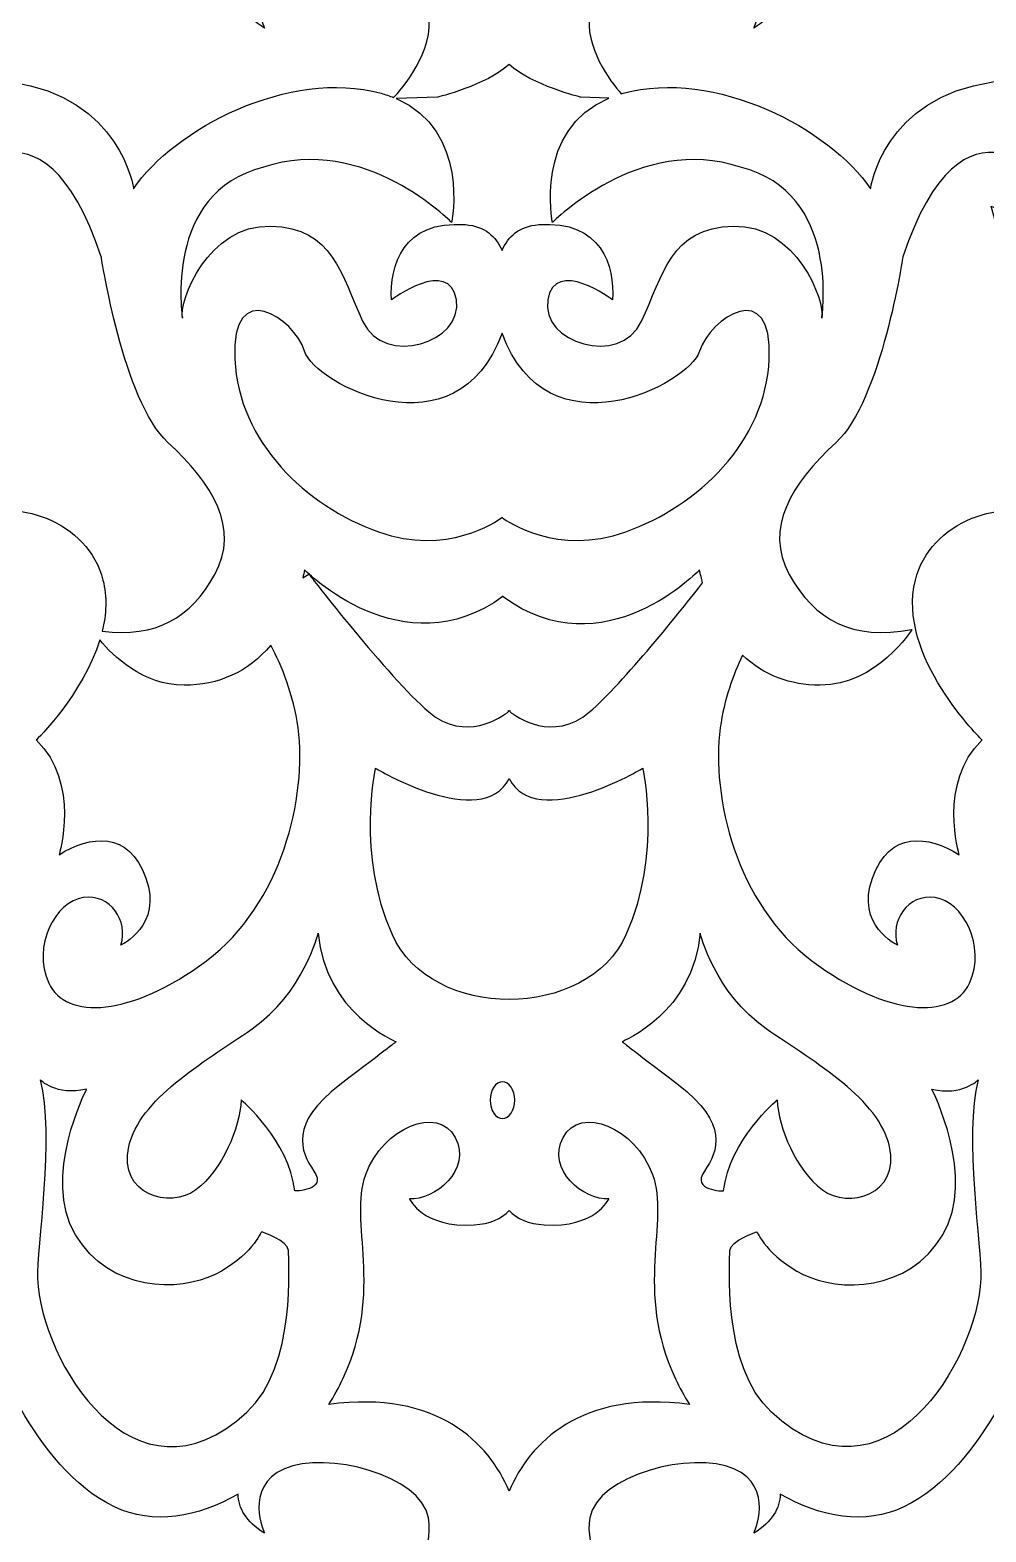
# Model space of a CAD drawing. Header units: centimetres. Extents: x -21.96 to -17.18, y -0.78 to 9.
# Drawn here: x -20.204 to -19.08, y 2.283 to 4.051 of the extents above; entities that cross this region are included whole.
import ezdxf

# ---------------------------------------------------------------- set-up
doc = ezdxf.new("R2010")
doc.units = ezdxf.units.CM
doc.header["$MEASUREMENT"] = 0
doc.layers.add('layer 1', color=7, linetype='Continuous')

msp = doc.modelspace()

# ---------------------------------------------------------------- linework, layer by layer
at = {"layer": 'layer 1', "color": 250}
for points, knots in [([(-21.95627, 9.00077), (-21.95627, 9.00077), (-17.17957, 9.00077), (-17.17957, 9.00077), (-17.17957, 9.00077), (-17.17957, 9.00077), (-17.17957, -0.7761), (-17.17957, -0.7761), (-17.17957, -0.7761), (-17.17957, -0.7761), (-21.95627, -0.7761), (-21.95627, -0.7761), (-21.95627, -0.7761), (-21.95627, -0.7761), (-21.95627, 9.00077), (-21.95627, 9.00077)], [0, 0, 0, 0, 0.2, 0.2, 0.2, 0.2, 0.4, 0.4, 0.4, 0.4, 0.6, 0.6, 0.6, 0.6, 1, 1, 1, 1]), ([(-20.30827, 3.97224), (-20.30756, 3.9856), (-20.30965, 3.99785), (-20.31326, 4.00757), (-20.31326, 4.00757), (-20.32749, 4.04594), (-20.38381, 4.06522), (-20.38381, 4.06522), (-20.38381, 4.06522), (-20.38381, 4.06522), (-20.35865, 3.9744), (-20.43015, 3.94699), (-20.43015, 3.94699), (-20.50163, 3.91957), (-20.54586, 3.96805), (-20.54043, 4.02081), (-20.54043, 4.02081), (-20.53631, 4.06076), (-20.5129, 4.10381), (-20.49764, 4.13112), (-20.49764, 4.13112), (-20.49383, 4.13206), (-20.49006, 4.13304), (-20.48634, 4.13406), (-20.48634, 4.13406), (-20.4347, 4.14831), (-20.38675, 4.1782), (-20.35997, 4.197), (-20.35997, 4.197), (-20.31301, 4.21213), (-20.25841, 4.25163), (-20.25309, 4.28035), (-20.25309, 4.28035), (-20.25309, 4.28035), (-20.20155, 4.12969), (-20.1052, 4.08394), (-20.1052, 4.08394), (-20.05912, 4.06203), (-20.00691, 4.07157), (-19.95955, 4.09893), (-19.95955, 4.09893), (-19.95908, 4.08261), (-19.95053, 4.06656), (-19.92849, 4.05282), (-19.92849, 4.05282), (-19.92849, 4.05282), (-19.95394, 4.10698), (-19.90517, 4.12865), (-19.90517, 4.12865), (-19.85638, 4.15031), (-19.74395, 4.12142), (-19.73546, 4.07088), (-19.73546, 4.07088), (-19.72782, 4.02528), (-19.7685, 3.97969), (-19.77654, 3.9712), (-19.77654, 3.9712), (-19.78119, 3.97306), (-19.78613, 3.97472), (-19.7914, 3.97617), (-19.7914, 3.97617), (-19.89945, 4.00577), (-20.03497, 3.93409), (-20.08259, 3.86392), (-20.08259, 3.86392), (-20.08259, 3.86392), (-20.09725, 3.97145), (-20.22663, 3.98951), (-20.22663, 3.98951), (-20.25927, 3.99406), (-20.28677, 3.98666), (-20.30827, 3.97224)], [0, 0, 0, 0, 0.0526316, 0.0526316, 0.0526316, 0.0526316, 0.1052632, 0.1052632, 0.1052632, 0.1052632, 0.1578947, 0.1578947, 0.1578947, 0.1578947, 0.2105263, 0.2105263, 0.2105263, 0.2105263, 0.2631579, 0.2631579, 0.2631579, 0.2631579, 0.3157895, 0.3157895, 0.3157895, 0.3157895, 0.3684211, 0.3684211, 0.3684211, 0.3684211, 0.4210526, 0.4210526, 0.4210526, 0.4210526, 0.4736842, 0.4736842, 0.4736842, 0.4736842, 0.5263158, 0.5263158, 0.5263158, 0.5263158, 0.5789474, 0.5789474, 0.5789474, 0.5789474, 0.6315789, 0.6315789, 0.6315789, 0.6315789, 0.6842105, 0.6842105, 0.6842105, 0.6842105, 0.7368421, 0.7368421, 0.7368421, 0.7368421, 0.7894737, 0.7894737, 0.7894737, 0.7894737, 0.8421053, 0.8421053, 0.8421053, 0.8421053, 0.8947368, 0.8947368, 0.8947368, 0.8947368, 1, 1, 1, 1]), ([(-19.50864, 3.97555), (-19.52145, 3.99018), (-19.55253, 4.03052), (-19.54575, 4.07088), (-19.54575, 4.07088), (-19.53727, 4.12142), (-19.42486, 4.15031), (-19.37607, 4.12865), (-19.37607, 4.12865), (-19.32728, 4.10698), (-19.35274, 4.05282), (-19.35274, 4.05282), (-19.35274, 4.05282), (-19.33069, 4.06656), (-19.32215, 4.08261), (-19.32167, 4.09893), (-19.32167, 4.09893), (-19.27433, 4.07157), (-19.22211, 4.06203), (-19.17603, 4.08394), (-19.17603, 4.08394), (-19.07968, 4.12969), (-19.02815, 4.28035), (-19.02815, 4.28035), (-19.02815, 4.28035), (-19.02283, 4.25163), (-18.96823, 4.21213), (-18.92126, 4.197), (-18.92126, 4.197), (-18.89449, 4.1782), (-18.84651, 4.14831), (-18.79489, 4.13406), (-18.79489, 4.13406), (-18.79115, 4.13304), (-18.78741, 4.13206), (-18.78358, 4.13112), (-18.78358, 4.13112), (-18.76835, 4.10381), (-18.7449, 4.06076), (-18.7408, 4.02081), (-18.7408, 4.02081), (-18.73536, 3.96805), (-18.77959, 3.91957), (-18.85109, 3.94699), (-18.85109, 3.94699), (-18.92259, 3.9744), (-18.8974, 4.06522), (-18.8974, 4.06522), (-18.8974, 4.06522), (-18.8974, 4.06522), (-18.95375, 4.04594), (-18.96797, 4.00757), (-18.96797, 4.00757), (-18.97298, 3.99408), (-18.97505, 3.97572), (-18.97078, 3.95627), (-18.97078, 3.95627), (-18.99395, 3.98065), (-19.02812, 3.99553), (-19.07129, 3.98951), (-19.07129, 3.98951), (-19.20067, 3.97145), (-19.21533, 3.86392), (-19.21533, 3.86392), (-19.21533, 3.86392), (-19.26295, 3.93409), (-19.39848, 4.00577), (-19.50652, 3.97617), (-19.50652, 3.97617), (-19.50724, 3.97597), (-19.50793, 3.97576), (-19.50864, 3.97555)], [0, 0, 0, 0, 0.0526316, 0.0526316, 0.0526316, 0.0526316, 0.1052632, 0.1052632, 0.1052632, 0.1052632, 0.1578947, 0.1578947, 0.1578947, 0.1578947, 0.2105263, 0.2105263, 0.2105263, 0.2105263, 0.2631579, 0.2631579, 0.2631579, 0.2631579, 0.3157895, 0.3157895, 0.3157895, 0.3157895, 0.3684211, 0.3684211, 0.3684211, 0.3684211, 0.4210526, 0.4210526, 0.4210526, 0.4210526, 0.4736842, 0.4736842, 0.4736842, 0.4736842, 0.5263158, 0.5263158, 0.5263158, 0.5263158, 0.5789474, 0.5789474, 0.5789474, 0.5789474, 0.6315789, 0.6315789, 0.6315789, 0.6315789, 0.6842105, 0.6842105, 0.6842105, 0.6842105, 0.7368421, 0.7368421, 0.7368421, 0.7368421, 0.7894737, 0.7894737, 0.7894737, 0.7894737, 0.8421053, 0.8421053, 0.8421053, 0.8421053, 0.8947368, 0.8947368, 0.8947368, 0.8947368, 1, 1, 1, 1]), ([(-20.57164, 3.89026), (-20.53169, 3.8611), (-20.47742, 3.84562), (-20.42, 3.86121), (-20.42, 3.86121), (-20.39543, 3.86788), (-20.37582, 3.87686), (-20.36032, 3.88721), (-20.36032, 3.88721), (-20.36606, 3.84796), (-20.35313, 3.80782), (-20.31783, 3.7873), (-20.31783, 3.7873), (-20.31783, 3.7873), (-20.24361, 3.75302), (-20.22451, 3.84326), (-20.22451, 3.84326), (-20.22451, 3.84326), (-20.26905, 3.82161), (-20.2839, 3.84868), (-20.2839, 3.84868), (-20.29875, 3.87576), (-20.19057, 3.99491), (-20.12058, 3.7837), (-20.12058, 3.7837), (-20.12058, 3.7837), (-20.09512, 3.61401), (-20.0421, 3.56527), (-20.0421, 3.56527), (-19.98906, 3.51653), (-19.95725, 3.46416), (-19.98695, 3.41001), (-19.98695, 3.41001), (-20.01494, 3.35894), (-20.05615, 3.33519), (-20.11943, 3.34323), (-20.11943, 3.34323), (-20.11463, 3.36296), (-20.11351, 3.38344), (-20.11861, 3.40344), (-20.11861, 3.40344), (-20.13588, 3.47132), (-20.22177, 3.50482), (-20.28203, 3.47335), (-20.28203, 3.47335), (-20.26603, 3.49644), (-20.25851, 3.52322), (-20.25851, 3.54853), (-20.25851, 3.54853), (-20.25851, 3.60884), (-20.40576, 3.71406), (-20.47522, 3.56391), (-20.47522, 3.56391), (-20.47522, 3.56391), (-20.46133, 3.58163), (-20.39882, 3.58637), (-20.39882, 3.58637), (-20.3363, 3.5911), (-20.30851, 3.52608), (-20.36687, 3.49534), (-20.36687, 3.49534), (-20.42522, 3.46459), (-20.50301, 3.51188), (-20.51273, 3.558), (-20.51273, 3.558), (-20.51589, 3.57302), (-20.50905, 3.59371), (-20.50114, 3.61904), (-20.50114, 3.61904), (-20.45041, 3.65237), (-20.39802, 3.71687), (-20.42103, 3.70814), (-20.42103, 3.70814), (-20.43636, 3.70235), (-20.46478, 3.69567), (-20.48443, 3.69136), (-20.48443, 3.69136), (-20.48022, 3.73148), (-20.4858, 3.7775), (-20.51828, 3.82755), (-20.51828, 3.82755), (-20.53451, 3.85256), (-20.55255, 3.87333), (-20.57164, 3.89026)], [0, 0, 0, 0, 0.0454545, 0.0454545, 0.0454545, 0.0454545, 0.0909091, 0.0909091, 0.0909091, 0.0909091, 0.1363636, 0.1363636, 0.1363636, 0.1363636, 0.1818182, 0.1818182, 0.1818182, 0.1818182, 0.2272727, 0.2272727, 0.2272727, 0.2272727, 0.2727273, 0.2727273, 0.2727273, 0.2727273, 0.3181818, 0.3181818, 0.3181818, 0.3181818, 0.3636364, 0.3636364, 0.3636364, 0.3636364, 0.4090909, 0.4090909, 0.4090909, 0.4090909, 0.4545455, 0.4545455, 0.4545455, 0.4545455, 0.5, 0.5, 0.5, 0.5, 0.5454545, 0.5454545, 0.5454545, 0.5454545, 0.5909091, 0.5909091, 0.5909091, 0.5909091, 0.6363636, 0.6363636, 0.6363636, 0.6363636, 0.6818182, 0.6818182, 0.6818182, 0.6818182, 0.7272727, 0.7272727, 0.7272727, 0.7272727, 0.7727273, 0.7727273, 0.7727273, 0.7727273, 0.8181818, 0.8181818, 0.8181818, 0.8181818, 0.8636364, 0.8636364, 0.8636364, 0.8636364, 0.9090909, 0.9090909, 0.9090909, 0.9090909, 1, 1, 1, 1]), ([(-19.7735, 3.96994), (-19.7735, 3.96994), (-19.72487, 3.97159), (-19.72487, 3.97159), (-19.72487, 3.97159), (-19.72487, 3.97159), (-19.667, 3.9855), (-19.64062, 4.01012), (-19.64062, 4.01012), (-19.61422, 3.9855), (-19.55637, 3.97159), (-19.55637, 3.97159), (-19.55637, 3.97159), (-19.55637, 3.97159), (-19.52317, 3.97046), (-19.52317, 3.97046), (-19.52317, 3.97046), (-19.61187, 3.93344), (-19.58959, 3.82423), (-19.58959, 3.82423), (-19.58959, 3.82423), (-19.58959, 3.82423), (-19.48709, 3.92897), (-19.36833, 3.88926), (-19.36833, 3.88926), (-19.24954, 3.85939), (-19.27277, 3.71225), (-19.27279, 3.71151), (-19.27279, 3.71151), (-19.26856, 3.73134), (-19.3025, 3.82161), (-19.37674, 3.81981), (-19.37674, 3.81981), (-19.45097, 3.81801), (-19.45946, 3.76204), (-19.48492, 3.70789), (-19.48492, 3.70789), (-19.51036, 3.65372), (-19.60369, 3.68259), (-19.59521, 3.73316), (-19.59521, 3.73316), (-19.58672, 3.7837), (-19.51885, 3.73316), (-19.51885, 3.73316), (-19.51885, 3.73316), (-19.51671, 3.77287), (-19.53157, 3.82704), (-19.60582, 3.82161), (-19.60582, 3.82161), (-19.62883, 3.81993), (-19.6419, 3.8075), (-19.64896, 3.79117), (-19.64896, 3.79117), (-19.65605, 3.8075), (-19.66909, 3.81993), (-19.69211, 3.82161), (-19.69211, 3.82161), (-19.76634, 3.82704), (-19.78121, 3.77287), (-19.77908, 3.73316), (-19.77908, 3.73316), (-19.77908, 3.73316), (-19.7112, 3.7837), (-19.70271, 3.73316), (-19.70271, 3.73316), (-19.69422, 3.68259), (-19.78756, 3.65372), (-19.81303, 3.70789), (-19.81303, 3.70789), (-19.83846, 3.76204), (-19.84695, 3.81801), (-19.9212, 3.81981), (-19.9212, 3.81981), (-19.99544, 3.82161), (-20.02938, 3.73134), (-20.02513, 3.71151), (-20.02513, 3.71151), (-20.02516, 3.71225), (-20.04838, 3.85939), (-19.92961, 3.88926), (-19.92961, 3.88926), (-19.81082, 3.92897), (-19.70837, 3.82423), (-19.70837, 3.82423), (-19.70837, 3.82423), (-19.70837, 3.82423), (-19.68625, 3.93242), (-19.7735, 3.96994)], [0, 0, 0, 0, 0.0434783, 0.0434783, 0.0434783, 0.0434783, 0.0869565, 0.0869565, 0.0869565, 0.0869565, 0.1304348, 0.1304348, 0.1304348, 0.1304348, 0.173913, 0.173913, 0.173913, 0.173913, 0.2173913, 0.2173913, 0.2173913, 0.2173913, 0.2608696, 0.2608696, 0.2608696, 0.2608696, 0.3043478, 0.3043478, 0.3043478, 0.3043478, 0.3478261, 0.3478261, 0.3478261, 0.3478261, 0.3913043, 0.3913043, 0.3913043, 0.3913043, 0.4347826, 0.4347826, 0.4347826, 0.4347826, 0.4782609, 0.4782609, 0.4782609, 0.4782609, 0.5217391, 0.5217391, 0.5217391, 0.5217391, 0.5652174, 0.5652174, 0.5652174, 0.5652174, 0.6086957, 0.6086957, 0.6086957, 0.6086957, 0.6521739, 0.6521739, 0.6521739, 0.6521739, 0.6956522, 0.6956522, 0.6956522, 0.6956522, 0.7391304, 0.7391304, 0.7391304, 0.7391304, 0.7826087, 0.7826087, 0.7826087, 0.7826087, 0.826087, 0.826087, 0.826087, 0.826087, 0.8695652, 0.8695652, 0.8695652, 0.8695652, 0.9130435, 0.9130435, 0.9130435, 0.9130435, 1, 1, 1, 1]), ([(-18.94113, 3.90361), (-18.92375, 3.8864), (-18.89804, 3.87121), (-18.86123, 3.86121), (-18.86123, 3.86121), (-18.8038, 3.84562), (-18.74951, 3.8611), (-18.70957, 3.89027), (-18.70957, 3.89027), (-18.72867, 3.87335), (-18.74672, 3.85256), (-18.76295, 3.82755), (-18.76295, 3.82755), (-18.79544, 3.7775), (-18.80103, 3.73148), (-18.7968, 3.69136), (-18.7968, 3.69136), (-18.81645, 3.69567), (-18.84487, 3.70235), (-18.8602, 3.70814), (-18.8602, 3.70814), (-18.88321, 3.71687), (-18.83082, 3.65237), (-18.78009, 3.61904), (-18.78009, 3.61904), (-18.77218, 3.59371), (-18.76533, 3.57302), (-18.76848, 3.558), (-18.76848, 3.558), (-18.77823, 3.51188), (-18.85602, 3.46459), (-18.91438, 3.49534), (-18.91438, 3.49534), (-18.9727, 3.52608), (-18.94493, 3.5911), (-18.88242, 3.58637), (-18.88242, 3.58637), (-18.8199, 3.58163), (-18.80603, 3.56391), (-18.80603, 3.56391), (-18.80603, 3.56391), (-18.87547, 3.71406), (-19.02273, 3.60884), (-19.02273, 3.54853), (-19.02273, 3.54853), (-19.02273, 3.52322), (-19.01521, 3.49644), (-18.99918, 3.47335), (-18.99918, 3.47335), (-19.05947, 3.50482), (-19.14533, 3.47132), (-19.16263, 3.40344), (-19.16263, 3.40344), (-19.18539, 3.31404), (-19.08416, 3.2152), (-19.08416, 3.2152), (-19.08416, 3.2152), (-19.13659, 3.16485), (-19.11105, 3.08017), (-19.11105, 3.08017), (-19.11105, 3.08017), (-19.14734, 3.10306), (-19.19304, 3.10878), (-19.21321, 3.05273), (-19.21321, 3.05273), (-19.23338, 2.99665), (-19.18364, 2.97377), (-19.18364, 2.97377), (-19.18364, 2.97377), (-19.19304, 3.00238), (-19.17155, 3.03442), (-19.13928, 3.02985), (-19.13928, 3.02985), (-19.10701, 3.02527), (-19.07878, 2.97263), (-19.09895, 2.92914), (-19.09895, 2.92914), (-19.11912, 2.88569), (-19.19575, 2.88911), (-19.28448, 2.95547), (-19.28448, 2.95547), (-19.3732, 3.02183), (-19.40317, 3.14854), (-19.39217, 3.22957), (-19.39217, 3.22957), (-19.38767, 3.26284), (-19.37701, 3.29215), (-19.36597, 3.31518), (-19.36597, 3.31518), (-19.34105, 3.29122), (-19.30971, 3.27964), (-19.27495, 3.27964), (-19.27495, 3.27964), (-19.20774, 3.27964), (-19.16674, 3.34503), (-19.16674, 3.34503), (-19.16674, 3.34503), (-19.23674, 3.33238), (-19.28127, 3.35587), (-19.31097, 3.41001), (-19.31097, 3.41001), (-19.34067, 3.46416), (-19.30885, 3.51653), (-19.25583, 3.56527), (-19.25583, 3.56527), (-19.2028, 3.61401), (-19.17735, 3.7837), (-19.17735, 3.7837), (-19.17735, 3.7837), (-19.10736, 3.99491), (-18.99918, 3.87576), (-19.01403, 3.84868), (-19.01403, 3.84868), (-19.02888, 3.82161), (-19.0734, 3.84326), (-19.0734, 3.84326), (-19.0734, 3.84326), (-19.05433, 3.75302), (-18.98008, 3.7873), (-18.98008, 3.7873), (-18.98008, 3.7873), (-18.93984, 3.8107), (-18.9287, 3.8596), (-18.94113, 3.90361)], [0, 0, 0, 0, 0.03125, 0.03125, 0.03125, 0.03125, 0.0625, 0.0625, 0.0625, 0.0625, 0.09375, 0.09375, 0.09375, 0.09375, 0.125, 0.125, 0.125, 0.125, 0.15625, 0.15625, 0.15625, 0.15625, 0.1875, 0.1875, 0.1875, 0.1875, 0.21875, 0.21875, 0.21875, 0.21875, 0.25, 0.25, 0.25, 0.25, 0.28125, 0.28125, 0.28125, 0.28125, 0.3125, 0.3125, 0.3125, 0.3125, 0.34375, 0.34375, 0.34375, 0.34375, 0.375, 0.375, 0.375, 0.375, 0.40625, 0.40625, 0.40625, 0.40625, 0.4375, 0.4375, 0.4375, 0.4375, 0.46875, 0.46875, 0.46875, 0.46875, 0.5, 0.5, 0.5, 0.5, 0.53125, 0.53125, 0.53125, 0.53125, 0.5625, 0.5625, 0.5625, 0.5625, 0.59375, 0.59375, 0.59375, 0.59375, 0.625, 0.625, 0.625, 0.625, 0.65625, 0.65625, 0.65625, 0.65625, 0.6875, 0.6875, 0.6875, 0.6875, 0.71875, 0.71875, 0.71875, 0.71875, 0.75, 0.75, 0.75, 0.75, 0.78125, 0.78125, 0.78125, 0.78125, 0.8125, 0.8125, 0.8125, 0.8125, 0.84375, 0.84375, 0.84375, 0.84375, 0.875, 0.875, 0.875, 0.875, 0.90625, 0.90625, 0.90625, 0.90625, 0.9375, 0.9375, 0.9375, 0.9375, 1, 1, 1, 1]), ([(-19.64868, 3.47688), (-19.64868, 3.47688), (-19.64923, 3.47689), (-19.64923, 3.47689), (-19.64923, 3.47689), (-19.65527, 3.47242), (-19.71373, 3.43142), (-19.79445, 3.46013), (-19.79445, 3.46013), (-19.87972, 3.49048), (-19.9588, 3.5657), (-19.96344, 3.66335), (-19.96344, 3.66335), (-19.96809, 3.76101), (-19.89367, 3.71218), (-19.88128, 3.67258), (-19.88128, 3.67258), (-19.869, 3.63346), (-19.7022, 3.54793), (-19.64896, 3.69387), (-19.64896, 3.69387), (-19.59573, 3.54793), (-19.42891, 3.63346), (-19.41666, 3.67258), (-19.41666, 3.67258), (-19.40425, 3.71218), (-19.32984, 3.76101), (-19.33448, 3.66335), (-19.33448, 3.66335), (-19.33913, 3.5657), (-19.41821, 3.49048), (-19.50347, 3.46013), (-19.50347, 3.46013), (-19.58411, 3.43144), (-19.64254, 3.47231), (-19.64868, 3.47688)], [0, 0, 0, 0, 0.1, 0.1, 0.1, 0.1, 0.2, 0.2, 0.2, 0.2, 0.3, 0.3, 0.3, 0.3, 0.4, 0.4, 0.4, 0.4, 0.5, 0.5, 0.5, 0.5, 0.6, 0.6, 0.6, 0.6, 0.7, 0.7, 0.7, 0.7, 0.8, 0.8, 0.8, 0.8, 1, 1, 1, 1]), ([(-19.88342, 3.40616), (-19.88264, 3.40914), (-19.88194, 3.41217), (-19.88128, 3.41526), (-19.88128, 3.41526), (-19.88128, 3.41526), (-19.7654, 3.29768), (-19.64769, 3.38427), (-19.64769, 3.38427), (-19.64769, 3.38427), (-19.64768, 3.3836), (-19.64768, 3.3836), (-19.64768, 3.3836), (-19.52984, 3.29651), (-19.41666, 3.41526), (-19.41666, 3.41526), (-19.41666, 3.41526), (-19.41552, 3.41007), (-19.41428, 3.40505), (-19.41295, 3.40017), (-19.41295, 3.40017), (-19.43647, 3.37008), (-19.50676, 3.28168), (-19.54601, 3.24828), (-19.54601, 3.24828), (-19.58906, 3.21164), (-19.63212, 3.24254), (-19.63996, 3.24879), (-19.63996, 3.24879), (-19.63996, 3.24879), (-19.63999, 3.24984), (-19.63999, 3.24984), (-19.63999, 3.24984), (-19.63999, 3.24984), (-19.64022, 3.24964), (-19.64062, 3.24931), (-19.64062, 3.24931), (-19.64102, 3.24964), (-19.64124, 3.24984), (-19.64124, 3.24984), (-19.64124, 3.24984), (-19.64124, 3.24984), (-19.64125, 3.24879), (-19.64125, 3.24879), (-19.64125, 3.24879), (-19.6491, 3.24254), (-19.69216, 3.21163), (-19.73523, 3.24828), (-19.73523, 3.24828), (-19.78283, 3.28881), (-19.87623, 3.41037), (-19.87623, 3.41037), (-19.87623, 3.41037), (-19.87623, 3.41037), (-19.88342, 3.40616), (-19.88342, 3.40616)], [0, 0, 0, 0, 0.0666667, 0.0666667, 0.0666667, 0.0666667, 0.1333333, 0.1333333, 0.1333333, 0.1333333, 0.2, 0.2, 0.2, 0.2, 0.2666667, 0.2666667, 0.2666667, 0.2666667, 0.3333333, 0.3333333, 0.3333333, 0.3333333, 0.4, 0.4, 0.4, 0.4, 0.4666667, 0.4666667, 0.4666667, 0.4666667, 0.5333333, 0.5333333, 0.5333333, 0.5333333, 0.6, 0.6, 0.6, 0.6, 0.6666667, 0.6666667, 0.6666667, 0.6666667, 0.7333333, 0.7333333, 0.7333333, 0.7333333, 0.8, 0.8, 0.8, 0.8, 0.8666667, 0.8666667, 0.8666667, 0.8666667, 1, 1, 1, 1]), ([(-20.12226, 3.33301), (-20.10676, 3.31413), (-20.0718, 3.27964), (-20.02298, 3.27964), (-20.02298, 3.27964), (-19.98296, 3.27964), (-19.94752, 3.29499), (-19.92115, 3.32685), (-19.92115, 3.32685), (-19.90822, 3.30247), (-19.89436, 3.26875), (-19.88905, 3.22957), (-19.88905, 3.22957), (-19.87806, 3.14854), (-19.90803, 3.02183), (-19.99677, 2.95547), (-19.99677, 2.95547), (-20.08549, 2.88911), (-20.16212, 2.88569), (-20.1823, 2.92914), (-20.1823, 2.92914), (-20.20245, 2.97263), (-20.17422, 3.02527), (-20.14196, 3.02985), (-20.14196, 3.02985), (-20.10969, 3.03442), (-20.08817, 3.00238), (-20.09759, 2.97377), (-20.09759, 2.97377), (-20.09759, 2.97377), (-20.04785, 2.99665), (-20.06803, 3.05273), (-20.06803, 3.05273), (-20.08817, 3.10878), (-20.13388, 3.10306), (-20.17018, 3.08017), (-20.17018, 3.08017), (-20.17018, 3.08017), (-20.14465, 3.16485), (-20.19708, 3.2152), (-20.19708, 3.2152), (-20.19708, 3.2152), (-20.14203, 3.26896), (-20.12226, 3.33301)], [0, 0, 0, 0, 0.0833333, 0.0833333, 0.0833333, 0.0833333, 0.1666667, 0.1666667, 0.1666667, 0.1666667, 0.25, 0.25, 0.25, 0.25, 0.3333333, 0.3333333, 0.3333333, 0.3333333, 0.4166667, 0.4166667, 0.4166667, 0.4166667, 0.5, 0.5, 0.5, 0.5, 0.5833333, 0.5833333, 0.5833333, 0.5833333, 0.6666667, 0.6666667, 0.6666667, 0.6666667, 0.75, 0.75, 0.75, 0.75, 0.8333333, 0.8333333, 0.8333333, 0.8333333, 1, 1, 1, 1]), ([(-19.50314, 2.98598), (-19.46058, 3.08134), (-19.48344, 3.18202), (-19.48344, 3.18202), (-19.48344, 3.18202), (-19.48344, 3.18202), (-19.60849, 3.10663), (-19.64062, 3.16978), (-19.64062, 3.16978), (-19.67274, 3.10663), (-19.79779, 3.18202), (-19.79779, 3.18202), (-19.79779, 3.18202), (-19.79779, 3.18202), (-19.82065, 3.08134), (-19.77808, 2.98598), (-19.77808, 2.98598), (-19.73275, 2.88445), (-19.5483, 2.88486), (-19.50314, 2.98598)], [0, 0, 0, 0, 0.1666667, 0.1666667, 0.1666667, 0.1666667, 0.3333333, 0.3333333, 0.3333333, 0.3333333, 0.5, 0.5, 0.5, 0.5, 0.6666667, 0.6666667, 0.6666667, 0.6666667, 1, 1, 1, 1]), ([(-19.77368, 2.86019), (-19.77368, 2.86019), (-19.85791, 2.89447), (-19.86524, 2.98799), (-19.86524, 2.98799), (-19.86524, 2.98799), (-19.88329, 2.91658), (-19.94299, 2.87538), (-19.94299, 2.87538), (-20.00268, 2.83419), (-20.07527, 2.793), (-20.08817, 2.73672), (-20.08817, 2.73672), (-20.10108, 2.68042), (-20.03978, 2.66256), (-20.00914, 2.68591), (-20.00914, 2.68591), (-19.97848, 2.70924), (-19.95752, 2.75867), (-19.95589, 2.79161), (-19.95589, 2.79161), (-19.95589, 2.79161), (-19.89943, 2.74358), (-19.89296, 2.68453), (-19.89296, 2.68453), (-19.89296, 2.68453), (-19.85426, 2.68453), (-19.87039, 2.70787), (-19.87039, 2.70787), (-19.88652, 2.73122), (-19.89943, 2.76416), (-19.83973, 2.80947), (-19.83973, 2.80947), (-19.78005, 2.85479), (-19.77368, 2.86019), (-19.77368, 2.86019)], [0, 0, 0, 0, 0.1, 0.1, 0.1, 0.1, 0.2, 0.2, 0.2, 0.2, 0.3, 0.3, 0.3, 0.3, 0.4, 0.4, 0.4, 0.4, 0.5, 0.5, 0.5, 0.5, 0.6, 0.6, 0.6, 0.6, 0.7, 0.7, 0.7, 0.7, 0.8, 0.8, 0.8, 0.8, 1, 1, 1, 1]), ([(-19.50755, 2.86019), (-19.50755, 2.86019), (-19.4233, 2.89447), (-19.41599, 2.98799), (-19.41599, 2.98799), (-19.41599, 2.98799), (-19.39792, 2.91658), (-19.33823, 2.87538), (-19.33823, 2.87538), (-19.27855, 2.83419), (-19.20594, 2.793), (-19.19304, 2.73672), (-19.19304, 2.73672), (-19.18014, 2.68042), (-19.24144, 2.66256), (-19.2721, 2.68591), (-19.2721, 2.68591), (-19.30274, 2.70924), (-19.32372, 2.75867), (-19.32534, 2.79161), (-19.32534, 2.79161), (-19.32534, 2.79161), (-19.38181, 2.74358), (-19.38826, 2.68453), (-19.38826, 2.68453), (-19.38826, 2.68453), (-19.42698, 2.68453), (-19.41083, 2.70787), (-19.41083, 2.70787), (-19.39471, 2.73122), (-19.38181, 2.76416), (-19.44148, 2.80947), (-19.44148, 2.80947), (-19.50117, 2.85479), (-19.50755, 2.86019), (-19.50755, 2.86019)], [0, 0, 0, 0, 0.1, 0.1, 0.1, 0.1, 0.2, 0.2, 0.2, 0.2, 0.3, 0.3, 0.3, 0.3, 0.4, 0.4, 0.4, 0.4, 0.5, 0.5, 0.5, 0.5, 0.6, 0.6, 0.6, 0.6, 0.7, 0.7, 0.7, 0.7, 0.8, 0.8, 0.8, 0.8, 1, 1, 1, 1]), ([(-19.90037, 2.61463), (-19.90033, 2.60342), (-19.89037, 2.47824), (-19.94928, 2.42412), (-19.94928, 2.42412), (-20.08165, 2.30253), (-20.19145, 2.48422), (-20.19553, 2.58136), (-20.19553, 2.58136), (-20.19694, 2.61568), (-20.17537, 2.75049), (-20.19264, 2.81544), (-20.19264, 2.81544), (-20.19264, 2.81544), (-20.17392, 2.79583), (-20.13791, 2.80441), (-20.13791, 2.80441), (-20.13791, 2.80441), (-20.19122, 2.70024), (-20.15089, 2.63283), (-20.15089, 2.63283), (-20.11056, 2.56543), (-20.0285, 2.56543), (-19.98674, 2.58626), (-19.98674, 2.58626), (-19.94496, 2.60709), (-19.93201, 2.63651), (-19.93201, 2.63651), (-19.93201, 2.63651), (-19.93201, 2.63651), (-19.90039, 2.62585), (-19.90037, 2.61463)], [0, 0, 0, 0, 0.1111111, 0.1111111, 0.1111111, 0.1111111, 0.2222222, 0.2222222, 0.2222222, 0.2222222, 0.3333333, 0.3333333, 0.3333333, 0.3333333, 0.4444444, 0.4444444, 0.4444444, 0.4444444, 0.5555556, 0.5555556, 0.5555556, 0.5555556, 0.6666667, 0.6666667, 0.6666667, 0.6666667, 0.7777778, 0.7777778, 0.7777778, 0.7777778, 1, 1, 1, 1]), ([(-19.6485, 2.81303), (-19.64057, 2.81303), (-19.6341, 2.80331), (-19.6341, 2.79139), (-19.6341, 2.79139), (-19.6341, 2.77949), (-19.64057, 2.76979), (-19.6485, 2.76979), (-19.6485, 2.76979), (-19.65643, 2.76979), (-19.66288, 2.77949), (-19.66288, 2.79139), (-19.66288, 2.79139), (-19.66288, 2.80331), (-19.65643, 2.81303), (-19.6485, 2.81303)], [0, 0, 0, 0, 0.2, 0.2, 0.2, 0.2, 0.4, 0.4, 0.4, 0.4, 0.6, 0.6, 0.6, 0.6, 1, 1, 1, 1]), ([(-19.38087, 2.61463), (-19.38089, 2.60342), (-19.39085, 2.47824), (-19.33195, 2.42412), (-19.33195, 2.42412), (-19.19958, 2.30253), (-19.08978, 2.48422), (-19.0857, 2.58136), (-19.0857, 2.58136), (-19.08426, 2.61568), (-19.10585, 2.75049), (-19.08858, 2.81544), (-19.08858, 2.81544), (-19.08858, 2.81544), (-19.10728, 2.79583), (-19.1433, 2.80441), (-19.1433, 2.80441), (-19.1433, 2.80441), (-19.09002, 2.70024), (-19.13035, 2.63283), (-19.13035, 2.63283), (-19.17065, 2.56543), (-19.25274, 2.56543), (-19.2945, 2.58626), (-19.2945, 2.58626), (-19.33627, 2.60709), (-19.34923, 2.63651), (-19.34923, 2.63651), (-19.34923, 2.63651), (-19.34923, 2.63651), (-19.38084, 2.62585), (-19.38087, 2.61463)], [0, 0, 0, 0, 0.1111111, 0.1111111, 0.1111111, 0.1111111, 0.2222222, 0.2222222, 0.2222222, 0.2222222, 0.3333333, 0.3333333, 0.3333333, 0.3333333, 0.4444444, 0.4444444, 0.4444444, 0.4444444, 0.5555556, 0.5555556, 0.5555556, 0.5555556, 0.6666667, 0.6666667, 0.6666667, 0.6666667, 0.7777778, 0.7777778, 0.7777778, 0.7777778, 1, 1, 1, 1]), ([(-19.64061, 2.33148), (-19.61672, 2.38802), (-19.55675, 2.45024), (-19.42855, 2.43343), (-19.42855, 2.43343), (-19.43462, 2.44325), (-19.44011, 2.45329), (-19.44489, 2.46348), (-19.44489, 2.46348), (-19.49419, 2.56836), (-19.45161, 2.64846), (-19.47178, 2.70376), (-19.47178, 2.70376), (-19.49196, 2.75905), (-19.55693, 2.78575), (-19.57708, 2.74762), (-19.57708, 2.74762), (-19.59725, 2.70947), (-19.55245, 2.67324), (-19.52332, 2.67516), (-19.52332, 2.67516), (-19.52332, 2.67516), (-19.539, 2.64082), (-19.59949, 2.64465), (-19.59949, 2.64465), (-19.61787, 2.64581), (-19.63127, 2.65207), (-19.64062, 2.6614), (-19.64062, 2.6614), (-19.64995, 2.65207), (-19.66336, 2.64581), (-19.68173, 2.64465), (-19.68173, 2.64465), (-19.74223, 2.64082), (-19.7579, 2.67516), (-19.7579, 2.67516), (-19.7579, 2.67516), (-19.72877, 2.67324), (-19.68397, 2.70947), (-19.70414, 2.74762), (-19.70414, 2.74762), (-19.72429, 2.78575), (-19.78929, 2.75905), (-19.80944, 2.70376), (-19.80944, 2.70376), (-19.82962, 2.64846), (-19.78703, 2.56836), (-19.83632, 2.46348), (-19.83632, 2.46348), (-19.84112, 2.45329), (-19.8466, 2.44325), (-19.85268, 2.43343), (-19.85268, 2.43343), (-19.72447, 2.45024), (-19.6645, 2.38802), (-19.64061, 2.33148)], [0, 0, 0, 0, 0.0666667, 0.0666667, 0.0666667, 0.0666667, 0.1333333, 0.1333333, 0.1333333, 0.1333333, 0.2, 0.2, 0.2, 0.2, 0.2666667, 0.2666667, 0.2666667, 0.2666667, 0.3333333, 0.3333333, 0.3333333, 0.3333333, 0.4, 0.4, 0.4, 0.4, 0.4666667, 0.4666667, 0.4666667, 0.4666667, 0.5333333, 0.5333333, 0.5333333, 0.5333333, 0.6, 0.6, 0.6, 0.6, 0.6666667, 0.6666667, 0.6666667, 0.6666667, 0.7333333, 0.7333333, 0.7333333, 0.7333333, 0.8, 0.8, 0.8, 0.8, 0.8666667, 0.8666667, 0.8666667, 0.8666667, 1, 1, 1, 1]), ([(-20.30816, 2.20883), (-20.30842, 2.21919), (-20.31035, 2.22864), (-20.31326, 2.23647), (-20.31326, 2.23647), (-20.32749, 2.27484), (-20.38381, 2.29412), (-20.38381, 2.29412), (-20.38381, 2.29412), (-20.38381, 2.29412), (-20.35865, 2.20331), (-20.43015, 2.1759), (-20.43015, 2.1759), (-20.50163, 2.14847), (-20.54586, 2.19695), (-20.54043, 2.24971), (-20.54043, 2.24971), (-20.53631, 2.28966), (-20.5129, 2.33271), (-20.49764, 2.36002), (-20.49764, 2.36002), (-20.49383, 2.36096), (-20.49006, 2.36194), (-20.48634, 2.36296), (-20.48634, 2.36296), (-20.4347, 2.37721), (-20.38675, 2.4071), (-20.35997, 2.4259), (-20.35997, 2.4259), (-20.31301, 2.44104), (-20.25841, 2.48053), (-20.25309, 2.50926), (-20.25309, 2.50926), (-20.25309, 2.50926), (-20.20155, 2.35859), (-20.1052, 2.31284), (-20.1052, 2.31284), (-20.05912, 2.29093), (-20.00691, 2.30047), (-19.95955, 2.32784), (-19.95955, 2.32784), (-19.95908, 2.31151), (-19.95053, 2.29547), (-19.92849, 2.28172), (-19.92849, 2.28172), (-19.92849, 2.28172), (-19.95394, 2.33588), (-19.90517, 2.35755), (-19.90517, 2.35755), (-19.85638, 2.37921), (-19.74395, 2.35032), (-19.73546, 2.29978), (-19.73546, 2.29978), (-19.72887, 2.26044), (-19.75824, 2.22111), (-19.77159, 2.2056), (-19.77159, 2.2056), (-19.77764, 2.20833), (-19.78422, 2.21071), (-19.7914, 2.21268), (-19.7914, 2.21268), (-19.89945, 2.24228), (-20.03497, 2.1706), (-20.08259, 2.10043), (-20.08259, 2.10043), (-20.08259, 2.10043), (-20.09725, 2.20796), (-20.22663, 2.22602), (-20.22663, 2.22602), (-20.25921, 2.23056), (-20.28667, 2.2232), (-20.30816, 2.20883)], [0, 0, 0, 0, 0.0526316, 0.0526316, 0.0526316, 0.0526316, 0.1052632, 0.1052632, 0.1052632, 0.1052632, 0.1578947, 0.1578947, 0.1578947, 0.1578947, 0.2105263, 0.2105263, 0.2105263, 0.2105263, 0.2631579, 0.2631579, 0.2631579, 0.2631579, 0.3157895, 0.3157895, 0.3157895, 0.3157895, 0.3684211, 0.3684211, 0.3684211, 0.3684211, 0.4210526, 0.4210526, 0.4210526, 0.4210526, 0.4736842, 0.4736842, 0.4736842, 0.4736842, 0.5263158, 0.5263158, 0.5263158, 0.5263158, 0.5789474, 0.5789474, 0.5789474, 0.5789474, 0.6315789, 0.6315789, 0.6315789, 0.6315789, 0.6842105, 0.6842105, 0.6842105, 0.6842105, 0.7368421, 0.7368421, 0.7368421, 0.7368421, 0.7894737, 0.7894737, 0.7894737, 0.7894737, 0.8421053, 0.8421053, 0.8421053, 0.8421053, 0.8947368, 0.8947368, 0.8947368, 0.8947368, 1, 1, 1, 1]), ([(-19.51371, 2.21049), (-19.5281, 2.22837), (-19.55175, 2.26407), (-19.54575, 2.29978), (-19.54575, 2.29978), (-19.53727, 2.35032), (-19.42486, 2.37921), (-19.37607, 2.35755), (-19.37607, 2.35755), (-19.32728, 2.33588), (-19.35274, 2.28172), (-19.35274, 2.28172), (-19.35274, 2.28172), (-19.33069, 2.29547), (-19.32215, 2.31151), (-19.32167, 2.32784), (-19.32167, 2.32784), (-19.27433, 2.30047), (-19.22211, 2.29093), (-19.17603, 2.31284), (-19.17603, 2.31284), (-19.07968, 2.35859), (-19.02815, 2.50926), (-19.02815, 2.50926), (-19.02815, 2.50926), (-19.02283, 2.48053), (-18.96823, 2.44104), (-18.92126, 2.4259), (-18.92126, 2.4259), (-18.89449, 2.4071), (-18.84651, 2.37721), (-18.79489, 2.36296), (-18.79489, 2.36296), (-18.79115, 2.36194), (-18.78741, 2.36096), (-18.78358, 2.36002), (-18.78358, 2.36002), (-18.76835, 2.33271), (-18.7449, 2.28966), (-18.7408, 2.24971), (-18.7408, 2.24971), (-18.73536, 2.19695), (-18.77959, 2.14847), (-18.85109, 2.1759), (-18.85109, 2.1759), (-18.92259, 2.20331), (-18.8974, 2.29412), (-18.8974, 2.29412), (-18.8974, 2.29412), (-18.8974, 2.29412), (-18.95375, 2.27484), (-18.96797, 2.23647), (-18.96797, 2.23647), (-18.97217, 2.22514), (-18.97432, 2.21039), (-18.97237, 2.19443), (-18.97237, 2.19443), (-18.99549, 2.21783), (-19.0291, 2.23191), (-19.07129, 2.22602), (-19.07129, 2.22602), (-19.20067, 2.20796), (-19.21533, 2.10043), (-19.21533, 2.10043), (-19.21533, 2.10043), (-19.26295, 2.1706), (-19.39848, 2.24228), (-19.50652, 2.21268), (-19.50652, 2.21268), (-19.509, 2.212), (-19.51137, 2.21126), (-19.51371, 2.21049)], [0, 0, 0, 0, 0.0526316, 0.0526316, 0.0526316, 0.0526316, 0.1052632, 0.1052632, 0.1052632, 0.1052632, 0.1578947, 0.1578947, 0.1578947, 0.1578947, 0.2105263, 0.2105263, 0.2105263, 0.2105263, 0.2631579, 0.2631579, 0.2631579, 0.2631579, 0.3157895, 0.3157895, 0.3157895, 0.3157895, 0.3684211, 0.3684211, 0.3684211, 0.3684211, 0.4210526, 0.4210526, 0.4210526, 0.4210526, 0.4736842, 0.4736842, 0.4736842, 0.4736842, 0.5263158, 0.5263158, 0.5263158, 0.5263158, 0.5789474, 0.5789474, 0.5789474, 0.5789474, 0.6315789, 0.6315789, 0.6315789, 0.6315789, 0.6842105, 0.6842105, 0.6842105, 0.6842105, 0.7368421, 0.7368421, 0.7368421, 0.7368421, 0.7894737, 0.7894737, 0.7894737, 0.7894737, 0.8421053, 0.8421053, 0.8421053, 0.8421053, 0.8947368, 0.8947368, 0.8947368, 0.8947368, 1, 1, 1, 1])]:
    msp.add_open_spline(points, degree=3, knots=knots, dxfattribs=at)

doc.saveas('drawing.dxf')
